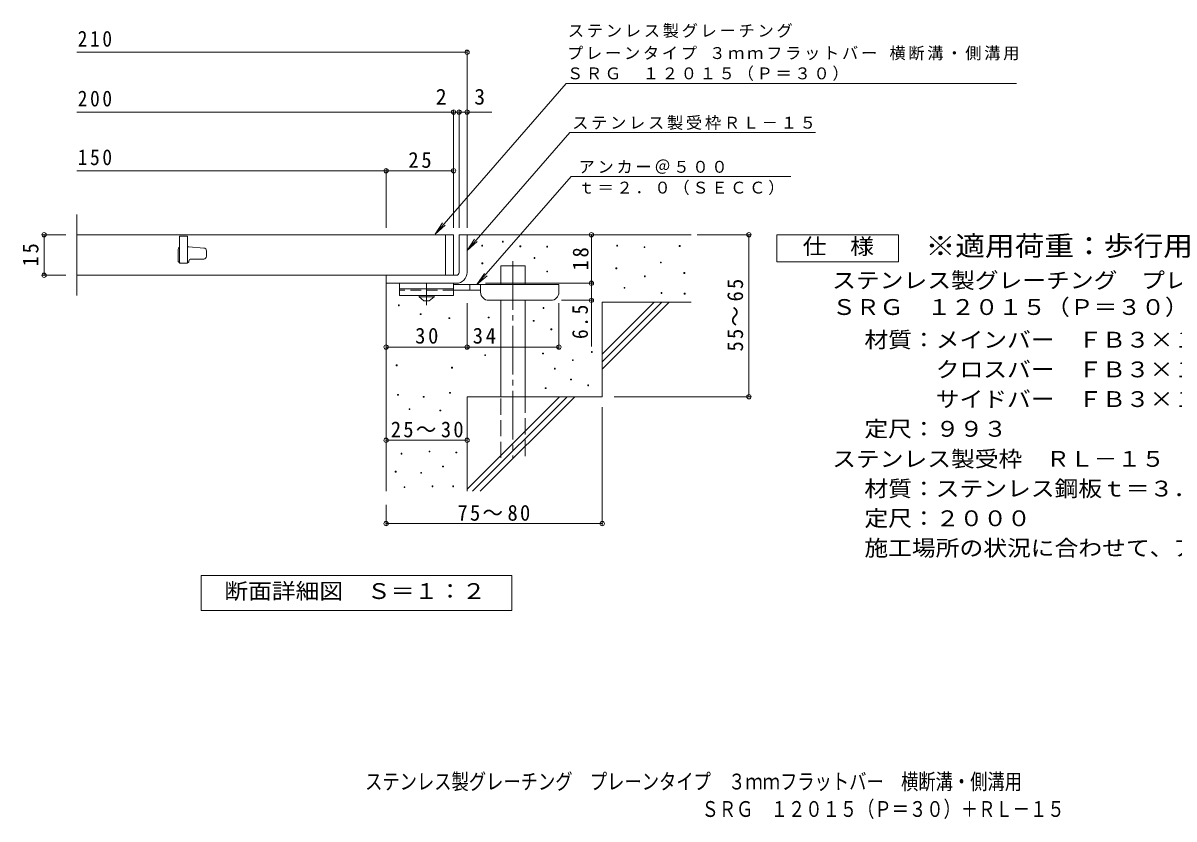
# Model space of a CAD drawing. Units: millimetres, scale not verified. Extents: x -298 to 342, y -275 to 224.
# Drawn here: x -298.2 to 127.9, y -274.5 to 20.3 of the extents above; entities that cross this region are included whole.
import ezdxf
from ezdxf.enums import TextEntityAlignment as Align

# ---------------------------------------------------------------- set-up
doc = ezdxf.new("R2010")
doc.units = ezdxf.units.MM
doc.header["$LTSCALE"] = 2
doc.header["$PDMODE"] = 32
doc.header["$PDSIZE"] = 1.6
for name, pattern in [('CHAIN1', [8, 5, -1, 1, -1]), ('CHAIN2', [12, 9, -1, 1, -1]), ('DASHED2', [3, 2, -1]), ('DASHED3', [4, 3, -1])]:
    doc.linetypes.add(name, pattern=pattern)
for name, color, linetype, lineweight in [('D-0', 7, 'Continuous', 9), ('D-1', 2, 'Continuous', 9), ('D-2', 3, 'Continuous', 9), ('D-4', 7, 'Continuous', 9), ('D-5', 7, 'Continuous', 9), ('D-6', 6, 'Continuous', 9), ('D-9', 4, 'Continuous', 9)]:
    doc.layers.add(name, color=color, linetype=linetype, lineweight=lineweight)
doc.layers.add('F-5_F-5ﾚｲﾔ', color=2, linetype='Continuous')
doc.styles.add('ＭＳ ゴシック', font='')
doc.styles.get('ＭＳ ゴシック').set_extended_font_data('MS Gothic')

msp = doc.modelspace()

# ---------------------------------------------------------------- linework, layer by layer
at = {"layer": 'D-0'}
for points in [[(-128.39, -62.299), (-128.39, -61.999), (-128.09, -61.999), (-128.09, -62.299)], [(-120.712, -60.851), (-120.712, -60.551), (-120.413, -60.551), (-120.413, -60.851)], [(-114.286, -62.569), (-114.286, -62.269), (-113.986, -62.269), (-113.986, -62.569)], [(-104.298, -62.705), (-104.298, -62.405), (-103.998, -62.405), (-103.998, -62.705)], [(-78.446, -62.299), (-78.446, -61.999), (-78.146, -61.999), (-78.146, -62.299)], [(-68.295, -62.84), (-68.295, -62.54), (-67.995, -62.54), (-67.995, -62.84)], [(-55.302, -62.434), (-55.302, -62.134), (-55.001, -62.134), (-55.001, -62.434)], [(-109.035, -66.901), (-109.035, -66.601), (-108.735, -66.601), (-108.735, -66.901)], [(-128.358, -68.832), (-128.358, -68.532), (-128.058, -68.532), (-128.058, -68.832)], [(-104.31, -71.889), (-104.31, -71.588), (-104.01, -71.588), (-104.01, -71.889)], [(-78.717, -70.69), (-78.717, -70.39), (-78.417, -70.39), (-78.417, -70.69)], [(-62.256, -68.584), (-62.256, -68.284), (-61.956, -68.284), (-61.956, -68.584)], [(-53.546, -72.419), (-53.546, -72.119), (-53.246, -72.119), (-53.246, -72.419)], [(-68.16, -73.668), (-68.16, -73.368), (-67.86, -73.368), (-67.86, -73.668)], [(-75.726, -77.951), (-75.726, -77.651), (-75.426, -77.651), (-75.426, -77.951)], [(-61.999, -79.82), (-61.999, -79.52), (-61.699, -79.52), (-61.699, -79.82)], [(-53.415, -80.117), (-53.415, -79.817), (-53.115, -79.817), (-53.115, -80.117)], [(-159.258, -84.419), (-159.258, -84.119), (-158.958, -84.119), (-158.958, -84.419)], [(-105.711, -85.417), (-105.711, -85.117), (-105.411, -85.117), (-105.411, -85.417)], [(-151.188, -87.693), (-151.188, -87.393), (-150.888, -87.393), (-150.888, -87.693)], [(-140.529, -89.139), (-140.529, -88.839), (-140.229, -88.839), (-140.229, -89.139)], [(-126.009, -88.905), (-126.009, -88.605), (-125.71, -88.605), (-125.71, -88.905)], [(-109.316, -90.132), (-109.316, -89.831), (-109.016, -89.831), (-109.016, -90.132)], [(-102.774, -93.288), (-102.774, -92.988), (-102.474, -92.988), (-102.474, -93.288)], [(-105.869, -102.234), (-105.869, -101.934), (-105.569, -101.934), (-105.569, -102.234)], [(-87.793, -101.719), (-87.793, -101.419), (-87.493, -101.419), (-87.493, -101.719)], [(-160.046, -106.652), (-160.046, -106.352), (-159.746, -106.352), (-159.746, -106.652)], [(-127.259, -102.861), (-127.259, -102.561), (-126.959, -102.561), (-126.959, -102.861)], [(-94.842, -104.712), (-94.842, -104.412), (-94.541, -104.412), (-94.541, -104.712)], [(-139.589, -107.481), (-139.589, -107.181), (-139.289, -107.181), (-139.289, -107.481)], [(-101.476, -107.851), (-101.476, -107.551), (-101.176, -107.551), (-101.176, -107.851)], [(-104.876, -115.092), (-104.876, -114.792), (-104.576, -114.792), (-104.576, -115.092)], [(-95.518, -111.886), (-95.518, -111.586), (-95.218, -111.586), (-95.218, -111.886)], [(-89.147, -114.036), (-89.147, -113.736), (-88.847, -113.736), (-88.847, -114.036)], [(-159.563, -117.537), (-159.563, -117.237), (-159.263, -117.237), (-159.263, -117.537)], [(-150.058, -118.315), (-150.058, -118.014), (-149.758, -118.014), (-149.758, -118.315)], [(-140.301, -116.828), (-140.301, -116.528), (-140.001, -116.528), (-140.001, -116.828)], [(-155.276, -122.853), (-155.276, -122.553), (-154.976, -122.553), (-154.976, -122.853)], [(-143.872, -123.368), (-143.872, -123.067), (-143.572, -123.067), (-143.572, -123.368)], [(-158.268, -139.332), (-158.268, -139.032), (-157.968, -139.032), (-157.968, -139.332)], [(-147.914, -138.571), (-147.914, -138.271), (-147.614, -138.271), (-147.614, -138.571)], [(-137.94, -138.952), (-137.94, -138.652), (-137.641, -138.652), (-137.641, -138.952)], [(-142.889, -144.129), (-142.889, -143.829), (-142.589, -143.829), (-142.589, -144.129)], [(-160.4, -146.032), (-160.4, -145.732), (-160.1, -145.732), (-160.1, -146.032)], [(-150.959, -146.489), (-150.959, -146.189), (-150.659, -146.189), (-150.659, -146.489)], [(-157.126, -151.742), (-157.126, -151.442), (-156.826, -151.442), (-156.826, -151.742)], [(-146.772, -151.438), (-146.772, -151.138), (-146.472, -151.138), (-146.472, -151.438)], [(-139.159, -151.438), (-139.159, -151.138), (-138.859, -151.138), (-138.859, -151.438)]]:
    msp.add_lwpolyline(points, close=True, dxfattribs=at)
at = {"layer": 'D-1'}
for p, q in [((-136.815, -58.109), (-133.815, -58.109)), ((-136.815, -72.109), (-136.815, -58.109)), ((-133.815, -58.109), (-133.816, -72.109)), ((-163.817, -73.109), (-137.815, -73.109)), ((-137.815, -76.109), (-163.817, -76.109)), ((-163.815, -76.109), (-163.815, -73.109))]:
    msp.add_line(p, q, dxfattribs=at)
for centre, radius, start, end in [((-137.816, -72.109), 1, 270.02448, 0.01074), ((-137.815, -72.109), 4, 270, 0.00024), ((-137.815, -72.109), 1, 270, 0.0002)]:
    msp.add_arc(centre, radius, start, end, dxfattribs=at)
at = {"layer": 'D-2'}
for p, q in [((-278.349, -80.609), (-278.349, -50.609)), ((-138.815, -58.109), (-278.349, -58.109)), ((-240.315, -58.609), (-240.315, -68.609)), ((-237.315, -58.609), (-240.315, -58.609)), ((-237.315, -58.609), (-237.315, -68.609)), ((-141.815, -58.109), (-141.815, -73.109)), ((-138.815, -58.109), (-138.815, -73.109)), ((-240.815, -63.609), (-240.815, -67.609)), ((-236.854, -62.609), (-237.315, -62.609)), ((-236.777, -62.612), (-231.239, -63.038)), ((-236.065, -67.109), (-231.315, -67.109)), ((-230.315, -66.109), (-230.315, -64.035)), ((-237.315, -68.609), (-240.315, -68.609)), ((-138.815, -73.109), (-278.349, -73.109))]:
    msp.add_line(p, q, dxfattribs=at)
for centre, radius, start, end in [((-239.815, -63.609), 1, 120.00092, 180), ((-236.854, -63.609), 1, 85.60146, 90), ((-231.315, -64.035), 1, 0, 85.60141), ((-239.815, -67.609), 1, 180, 270), ((-237.565, -67.859), 0.75, 270, 0), ((-236.065, -67.859), 0.75, 90, 180), ((-231.315, -66.109), 1, 270, 0)]:
    msp.add_arc(centre, radius, start, end, dxfattribs=at)
at = {"layer": 'D-4'}
for p, q in [((-278.349, 9.464), (-133.816, 9.464)), ((-133.816, -55.518), (-133.816, 10.065)), ((-278.349, -12.675), (-124.678, -12.675)), ((-138.815, -55.518), (-138.815, -12.075)), ((-136.815, -55.518), (-136.815, -12.075)), ((-163.815, -55.518), (-163.815, -33.825)), ((-291.029, -58.109), (-282.349, -58.109)), ((-290.429, -58.109), (-290.429, -73.109)), ((-87.824, -58.109), (-87.824, -76.109)), ((-48.609, -58.109), (-28.878, -58.109)), ((-29.478, -118.109), (-29.478, -58.109)), ((-291.029, -73.109), (-282.349, -73.109)), ((-127.015, -76.109), (-87.224, -76.109)), ((-87.824, -76.109), (-87.824, -99.459)), ((-133.815, -100.329), (-133.815, -83.409)), ((-99.815, -100.329), (-99.815, -83.409)), ((-87.224, -82.409), (-98.815, -82.409)), ((-79.368, -118.109), (-28.878, -118.109)), ((-83.815, -121.938), (-83.815, -165.725)), ((-163.815, -134.233), (-133.815, -134.233)), ((-163.815, -158.109), (-163.815, -165.725)), ((-163.815, -165.126), (-83.815, -165.126))]:
    msp.add_line(p, q, dxfattribs=at)
for points in [[(-278.349, -34.425), (-163.815, -34.425), (-138.815, -34.425)], [(-163.815, -99.729), (-133.815, -99.729), (-99.815, -99.729)]]:
    msp.add_lwpolyline(points, dxfattribs=at)
for p in [(-133.816, 9.464), (-138.815, -12.675), (-136.815, -12.675), (-133.816, -12.675), (-163.815, -34.425), (-138.815, -34.425), (-290.429, -58.109), (-87.824, -58.109), (-29.478, -58.109), (-290.429, -73.109), (-87.824, -76.109), (-87.824, -82.409), (-163.815, -99.729), (-133.815, -99.729), (-99.815, -99.729), (-29.478, -118.109), (-163.815, -134.233), (-133.815, -134.233), (-163.815, -165.126), (-83.815, -165.126)]:
    msp.add_point(p, dxfattribs=at)
at = {"layer": 'D-5'}
for p, q in [((-97.163, -2.159), (-145.663, -57.882)), ((-97.163, -2.159), (69.618, -2.159)), ((-95.797, -20.261), (-133.815, -63.942)), ((-95.797, -20.261), (-4.878, -20.261)), ((-95.282, -36.499), (-130.192, -76.609)), ((-95.282, -36.499), (-14.038, -36.499)), ((-145.663, -57.882), (-142.9, -53.715)), ((-145.663, -57.882), (-141.916, -54.572)), ((-133.815, -63.942), (-131.053, -59.774)), ((-133.815, -63.942), (-130.069, -60.631)), ((-130.192, -76.609), (-127.429, -72.441)), ((-130.192, -76.609), (-126.445, -73.298))]:
    msp.add_line(p, q, dxfattribs=at)
for points in [[(-19.102, -68.109), (-19.102, -58.109), (25.898, -58.109), (25.898, -68.109)], [(-232.214, -197.297), (-232.214, -184.298), (-117.214, -184.298), (-117.214, -197.297)]]:
    msp.add_lwpolyline(points, close=True, dxfattribs=at)
at = {"layer": 'D-6'}
for p, q in [((-133.815, -58.109), (-50.815, -58.109)), ((-121.357, -69.609), (-112.357, -69.609)), ((-121.357, -76.609), (-121.357, -69.609)), ((-112.357, -76.609), (-112.357, -69.609)), ((-163.815, -76.109), (-163.815, -153.109)), ((-121.357, -118.109), (-121.357, -82.409)), ((-112.357, -118.109), (-112.357, -82.409)), ((-83.815, -83.109), (-50.815, -83.109)), ((-83.815, -83.109), (-83.815, -118.109)), ((-83.815, -102.311), (-64.613, -83.109)), ((-83.815, -105.139), (-61.785, -83.109)), ((-83.815, -107.967), (-58.957, -83.109)), ((-133.815, -118.109), (-133.815, -153.109)), ((-133.815, -118.109), (-83.815, -118.109)), ((-133.815, -152.31), (-99.613, -118.109)), ((-131.785, -153.109), (-96.785, -118.109)), ((-128.957, -153.109), (-93.957, -118.109))]:
    msp.add_line(p, q, dxfattribs=at)
at = {"layer": 'D-6', "linetype": 'CHAIN2'}
msp.add_line((-116.857, -67.916), (-116.857, -140.775), dxfattribs=at)
at = {"layer": 'D-6', "linetype": 'DASHED3'}
for p, q in [((-121.357, -140.775), (-121.357, -118.109)), ((-112.357, -118.109), (-112.357, -140.775))]:
    msp.add_line(p, q, dxfattribs=at)
at = {"layer": 'D-9', "color": 3}
for p, q in [((-158.815, -76.109), (-158.815, -80.609)), ((-138.815, -76.109), (-158.815, -76.109)), ((-138.815, -76.109), (-138.815, -80.609)), ((-138.815, -78.109), (-158.815, -78.109)), ((-138.815, -80.609), (-158.815, -80.609))]:
    msp.add_line(p, q, dxfattribs=at)
at = {"layer": 'D-9', "linetype": 'CHAIN1'}
msp.add_line((-148.815, -84.157), (-148.815, -76.109), dxfattribs=at)
at = {"layer": 'D-9'}
for p, q in [((-99.815, -76.609), (-138.815, -76.609)), ((-132.815, -78.609), (-132.815, -76.609)), ((-128.815, -79.409), (-128.815, -76.609)), ((-99.815, -79.409), (-99.815, -76.609)), ((-128.81, -78.609), (-138.815, -78.609)), ((-125.815, -82.409), (-102.815, -82.409))]:
    msp.add_line(p, q, dxfattribs=at)
at = {"layer": 'D-9', "color": 3, "linetype": 'DASHED2'}
msp.add_line((-138.815, -78.609), (-158.815, -78.609), dxfattribs=at)
at = {"layer": 'D-9', "color": 2}
for p, q in [((-151.565, -81.109), (-151.565, -80.609)), ((-146.065, -81.109), (-146.065, -80.609)), ((-151.565, -81.109), (-149.815, -82.609)), ((-151.565, -81.109), (-146.065, -81.109)), ((-149.815, -82.609), (-147.815, -82.609)), ((-147.815, -82.609), (-146.065, -81.109))]:
    msp.add_line(p, q, dxfattribs=at)
at = {"layer": 'D-9'}
for centre, start, end in [((-125.815, -79.409), 180, 270), ((-102.815, -79.409), 270, 0)]:
    msp.add_arc(centre, 3, start, end, dxfattribs=at)

# ---------------------------------------------------------------- texts
at = {"layer": 'D-4', "color": 2, "style": 'ＭＳ ゴシック'}
for s, p in [('2', (-145.404, -11.675)), ('3', (-131.155, -11.675))]:
    msp.add_text(s, height=5.865, dxfattribs=at).set_placement(p, align=Align.BOTTOM_LEFT)
at = {"layer": 'D-4', "color": 2, "char_height": 5.865, "attachment_point": 7, "style": 'ＭＳ ゴシック'}
for s, insert in [('\\T1.27;\\W0.9;210', (-277.975, 11.464)), ('\\T1.27;\\W0.9;200', (-277.975, -10.675)), ('\\T1.27;\\W0.9;150', (-277.975, -32.425)), ('\\T1.27;\\W0.95;25', (-155.565, -33.425)), ('\\T1.27;\\W0.95;30', (-153.065, -98.529)), ('\\T1.27;\\W0.95;34', (-131.742, -98.529)), ('\\T1.22;\\W0.95;25～30', (-162.065, -133.233)), ('\\T1.22;\\W0.95;75～80', (-137.389, -164.125))]:
    msp.add_mtext(s, dxfattribs=dict(at, insert=insert))
at = {"layer": 'D-4', "color": 2, "char_height": 5.865, "attachment_point": 7, "rotation": 90, "style": 'ＭＳ ゴシック'}
for s, insert in [('\\T1.27;\\W0.95;15', (-292.429, -69.859)), ('\\T1.27;\\W0.95;18', (-88.824, -71.359)), ('\\T1.22;\\W0.95;55～65', (-31.584, -101.359)), ('\\T1.27;\\W0.9;6.5', (-89.024, -96.748))]:
    msp.add_mtext(s, dxfattribs=dict(at, insert=insert))
at = {"layer": 'D-5', "color": 2, "style": 'ＭＳ ゴシック', "width": 1.1}
for s, p in [('仕\u3000様', (-9.602, -67.109)), ('ステンレス製グレーチング\u3000プレーンタイプ\u3000３ｍｍフラットバー\u3000横断溝・側溝用', (1.316, -79.693)), ('ＳＲＧ\u3000１２０１５（Ｐ＝３０）', (1.316, -89.585)), ('材質：メインバー\u3000ＦＢ３×１５（ＳＵＳ３０４）', (13.258, -101.693)), ('\u3000\u3000\u3000クロスバー\u3000ＦＢ３×１０（ＳＵＳ３０４）', (13.258, -112.693)), ('\u3000\u3000\u3000サイドバー\u3000ＦＢ３×１５（ＳＵＳ３０４）', (13.258, -123.693)), ('定尺：９９３', (13.258, -134.693)), ('ステンレス製受枠\u3000ＲＬ－１５', (1.316, -145.832)), ('材質：ステンレス鋼板ｔ＝３．０（ＳＵＳ３０４）', (13.258, -156.832)), ('定尺：２０００', (13.258, -167.832)), ('施工場所の状況に合わせて、アンカーをプライヤー等で折り曲げてご使用ください。', (13.258, -178.832)), ('断面詳細図\u3000Ｓ＝１：２', (-223.714, -194.797))]:
    msp.add_text(s, height=5.865, dxfattribs=at).set_placement(p, align=Align.BOTTOM_LEFT)
at = {"layer": 'D-5', "color": 3, "style": 'ＭＳ ゴシック', "width": 1.1}
msp.add_text('※適用荷重：歩行用', height=7.331, dxfattribs=at).set_placement((35.898, -68.109), align=Align.BOTTOM_LEFT)
at = {"layer": 'D-5', "char_height": 4.399, "attachment_point": 7, "style": 'ＭＳ ゴシック'}
for s, insert in [('\\T1.17;ステンレス製グレーチング', (-96.5, 14.775)), ('\\T1.17;プレーンタイプ\\~３ｍｍフラットバー\\~横断溝・側溝用', (-96.811, 6.443)), ('\\T1.17;ＳＲＧ\u3000１２０１５（Ｐ＝３０）', (-96.854, -1.128)), ('\\T1.17;ステンレス製受枠ＲＬ－１５', (-94.92, -19.309)), ('\\T1.17;アンカー＠５００', (-92.553, -35.567)), ('\\T1.17;ｔ＝２．０（ＳＥＣＣ）', (-92.553, -43.431))]:
    msp.add_mtext(s, dxfattribs=dict(at, insert=insert))
at = {"layer": 'F-5_F-5ﾚｲﾔ', "style": 'ＭＳ ゴシック', "width": 0.8}
for s, p in [('ステンレス製グレーチング\u3000プレーンタイプ\u3000３ｍｍフラットバー\u3000横断溝・側溝用', (-171.58, -265.348)), ('ＳＲＧ\u3000１２０１５（Ｐ＝３０）＋ＲＬ－１５', (-47.03, -275.511))]:
    msp.add_text(s, height=5.865, dxfattribs=at).set_placement(p, align=Align.BOTTOM_LEFT)

doc.saveas('drawing.dxf')
